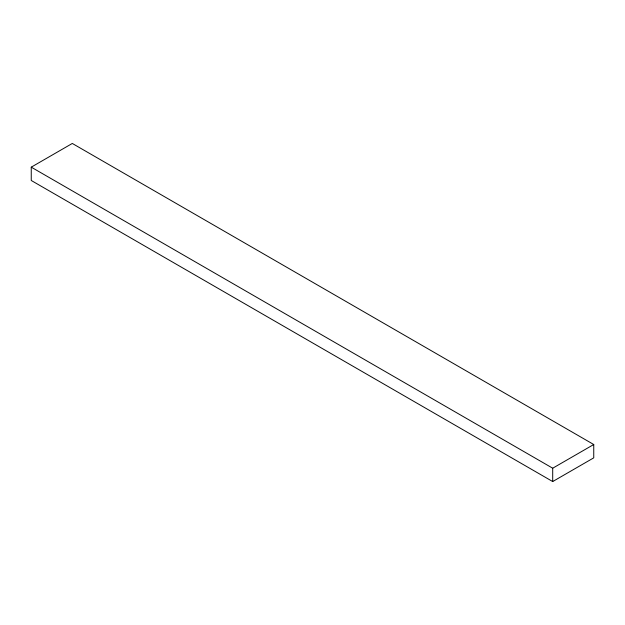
<?xml version="1.0" encoding="UTF-8"?>
<svg xmlns="http://www.w3.org/2000/svg" width="625" height="625" viewBox="0 0 625 625"><rect width="100%" height="100%" fill="white"/><g stroke="black" fill="none" stroke-linecap="round" stroke-linejoin="round"><path stroke-width="0.94" d="M31.25 167.156L72.297 143.453L593.75 444.516L593.75 457.844L552.703 481.547L31.25 180.484L31.25 167.156L552.703 468.211L593.75 444.516M552.703 468.211L552.703 481.547"/></g></svg>
